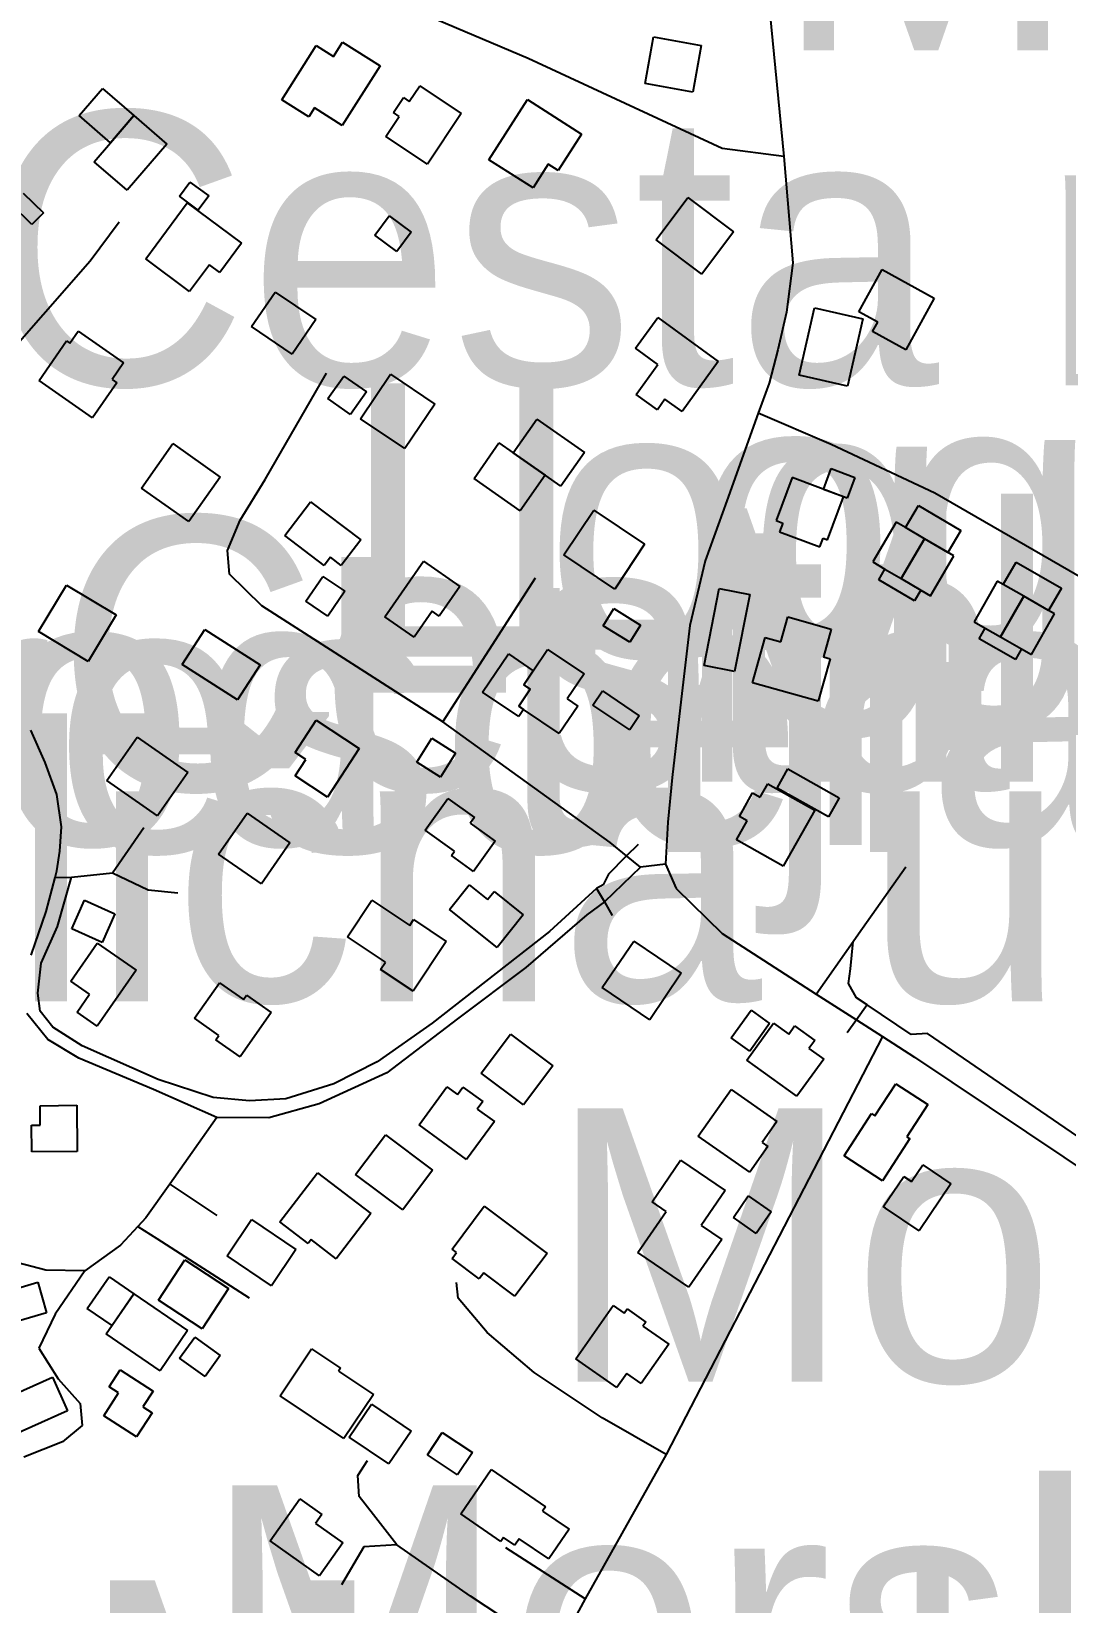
# Model space of a CAD drawing. Extents: x -8864 to 13231, y -7697 to 8949.
# Drawn here: x -3978 to -3743.2, y -3475.7 to -3119 of the extents above; entities that cross this region are included whole.
import ezdxf

# ---------------------------------------------------------------- set-up
doc = ezdxf.new("R2010")
doc.units = 0
for name, color, linetype in [('OSM_BUILDING_BARN', 9, 'CONTINUOUS'), ('OSM_BUILDING_GARAGE', 9, 'CONTINUOUS'), ('OSM_BUILDING_HOUSE', 9, 'CONTINUOUS'), ('OSM_BUILDING_ROOF', 9, 'CONTINUOUS'), ('OSM_BUILDING_SHED', 9, 'CONTINUOUS'), ('OSM_BUILDING_YES', 9, 'CONTINUOUS'), ('OSM_HIGHWAY_FOOTWAY', 8, 'CONTINUOUS'), ('OSM_HIGHWAY_RESIDENTIAL', 8, 'CONTINUOUS'), ('OSM_HIGHWAY_SERVICE', 8, 'CONTINUOUS'), ('OSM_LABELS', 8, 'CONTINUOUS'), ('OSM_LEISURE_SWIMMING_POOL', 3, 'CONTINUOUS')]:
    doc.layers.add(name, color=color, linetype=linetype)

msp = doc.modelspace()

# ---------------------------------------------------------------- linework, layer by layer
at = {"layer": 'OSM_BUILDING_BARN'}
for p, q in [((-3790.115271, -3182.643429), (-3784.870247, -3173.069546)), ((-3784.870247, -3173.069546), (-3773.063202, -3179.541091)), ((-3773.063202, -3179.541091), (-3779.479742, -3191.272156)), ((-3785.850339, -3184.978523), (-3790.115271, -3182.643429)), ((-3787.029513, -3187.135704), (-3785.850339, -3184.978523)), ((-3779.479742, -3191.272156), (-3787.029513, -3187.135704))]:
    msp.add_line(p, q, dxfattribs=at)
at = {"layer": 'OSM_BUILDING_GARAGE'}
for p, q in [((-3798.139774, -3222.96271), (-3796.386328, -3218.248045)), ((-3796.386328, -3218.248045), (-3791.041764, -3220.238434)), ((-3791.041764, -3220.238434), (-3792.79521, -3224.953099)), ((-3793.637477, -3224.641753), (-3798.139774, -3222.96271)), ((-3792.79521, -3224.953099), (-3793.637477, -3224.641753)), ((-3779.556311, -3231.624795), (-3776.616035, -3226.621023)), ((-3776.616035, -3226.621023), (-3766.975912, -3232.280845)), ((-3775.207153, -3234.171158), (-3779.556311, -3231.624795)), ((-3769.908531, -3237.284616), (-3775.207153, -3234.171158)), ((-3766.975912, -3232.280845), (-3769.908531, -3237.284616)), ((-3757.335788, -3244.579004), (-3754.433797, -3239.508515)), ((-3754.433797, -3239.508515), (-3744.150488, -3245.390727)), ((-3752.688008, -3247.236562), (-3757.335788, -3244.579004)), ((-3744.150488, -3245.390727), (-3747.052479, -3250.461215)), ((-3747.052479, -3250.461215), (-3752.688008, -3247.236562)), ((-3890.467503, -3284.909403), (-3887.060152, -3279.483091)), ((-3887.060152, -3279.483091), (-3881.669646, -3282.874536)), ((-3885.076997, -3288.300849), (-3890.467503, -3284.909403)), ((-3881.669646, -3282.874536), (-3885.076997, -3288.300849)), ((-3819.089241, -3347.512147), (-3814.563972, -3341.229634)), ((-3814.563972, -3341.229634), (-3810.390924, -3344.231897)), ((-3810.390924, -3344.231897), (-3814.916193, -3350.52553)), ((-3814.916193, -3350.52553), (-3819.089241, -3347.512147))]:
    msp.add_line(p, q, dxfattribs=at)
at = {"layer": 'OSM_BUILDING_HOUSE'}
for p, q in [((-3838.668109, -3130.848833), (-3836.769181, -3120.218598)), ((-3836.769181, -3120.218598), (-3825.949884, -3122.153389)), ((-3921.133662, -3134.518265), (-3913.338868, -3122.186748)), ((-3913.338868, -3122.186748), (-3909.403186, -3124.677514)), ((-3909.403186, -3124.677514), (-3907.335805, -3121.397264)), ((-3907.335805, -3121.397264), (-3898.844226, -3126.767979)), ((-3825.949884, -3122.153389), (-3827.848813, -3132.783624)), ((-3898.844226, -3126.767979), (-3907.427688, -3140.355999)), ((-3892.213291, -3134.885208), (-3889.831974, -3131.315851)), ((-3889.831974, -3131.315851), (-3880.413903, -3137.609484)), ((-3827.848813, -3132.783624), (-3838.668109, -3130.848833)), ((-3914.992773, -3138.398968), (-3921.133662, -3134.518265)), ((-3895.773782, -3137.431572), (-3893.492005, -3134.029007)), ((-3893.492005, -3134.029007), (-3892.213291, -3134.885208)), ((-3874.112217, -3148.117405), (-3865.383273, -3134.451548)), ((-3865.383273, -3134.451548), (-3853.116809, -3142.290791)), ((-3960.015749, -3144.247821), (-3954.70947, -3138.098742)), ((-3954.70947, -3138.098742), (-3947.220954, -3144.559167)), ((-3913.714059, -3136.37522), (-3914.992773, -3138.398968)), ((-3907.427688, -3140.355999), (-3913.714059, -3136.37522)), ((-3897.504257, -3142.824526), (-3894.487411, -3138.287773)), ((-3894.487411, -3138.287773), (-3895.773782, -3137.431572)), ((-3880.413903, -3137.609484), (-3888.070871, -3149.118159)), ((-3853.116809, -3142.290791), (-3858.415432, -3150.574813)), ((-3963.75235, -3148.573304), (-3960.015749, -3144.247821)), ((-3947.220954, -3144.559167), (-3956.256177, -3155.044849)), ((-3888.070871, -3149.118159), (-3897.504257, -3142.824526)), ((-3956.256177, -3155.044849), (-3963.75235, -3148.573304)), ((-3864.096902, -3154.522232), (-3874.112217, -3148.117405)), ((-3860.658923, -3149.140398), (-3864.096902, -3154.522232)), ((-3858.415432, -3150.574813), (-3860.658923, -3149.140398)), ((-3836.164281, -3166.308895), (-3828.928445, -3156.690534)), ((-3828.928445, -3156.690534), (-3818.553253, -3164.496417)), ((-3952.044845, -3170.656616), (-3942.603802, -3157.924797)), ((-3942.603802, -3157.924797), (-3930.276083, -3167.06502)), ((-3930.276083, -3167.06502), (-3935.222485, -3173.736716)), ((-3825.789088, -3174.125898), (-3836.164281, -3166.308895)), ((-3818.553253, -3164.496417), (-3825.789088, -3174.125898)), ((-3942.083128, -3178.051079), (-3952.044845, -3170.656616)), ((-3937.580831, -3171.990955), (-3942.083128, -3178.051079)), ((-3935.222485, -3173.736716), (-3937.580831, -3171.990955)), ((-3927.994306, -3186.012636), (-3922.68037, -3178.162274)), ((-3922.68037, -3178.162274), (-3913.438409, -3184.422548)), ((-3803.660449, -3197.009814), (-3800.168871, -3181.709392)), ((-3800.168871, -3181.709392), (-3789.204092, -3184.211278)), ((-3913.438409, -3184.422548), (-3918.752345, -3192.27291)), ((-3840.835032, -3190.894093), (-3835.804403, -3183.94441)), ((-3835.804403, -3183.94441), (-3822.04483, -3193.907475)), ((-3789.204092, -3184.211278), (-3792.695669, -3199.522819)), ((-3969.280681, -3189.771024), (-3967.38941, -3187.057868)), ((-3967.38941, -3187.057868), (-3957.060159, -3194.263299)), ((-3918.752345, -3192.27291), (-3927.994306, -3186.012636)), ((-3976.233209, -3198.221839), (-3970.000436, -3189.270647)), ((-3970.000436, -3189.270647), (-3969.280681, -3189.771024)), ((-3835.73549, -3194.596884), (-3840.835032, -3190.894093)), ((-3957.060159, -3194.263299), (-3959.663529, -3197.999449)), ((-3840.666578, -3201.413133), (-3835.73549, -3194.596884)), ((-3822.04483, -3193.907475), (-3830.276072, -3205.293836)), ((-3964.096913, -3206.683773), (-3976.233209, -3198.221839)), ((-3958.583896, -3198.766694), (-3964.096913, -3206.683773)), ((-3959.663529, -3197.999449), (-3958.583896, -3198.766694)), ((-3903.277611, -3206.917282), (-3896.493537, -3196.831902)), ((-3896.493537, -3196.831902), (-3886.43228, -3203.614793)), ((-3792.695669, -3199.522819), (-3803.660449, -3197.009814)), ((-3835.880973, -3204.871295), (-3840.666578, -3201.413133)), ((-3834.150498, -3202.480604), (-3835.880973, -3204.871295)), ((-3830.276072, -3205.293836), (-3834.150498, -3202.480604)), ((-3886.43228, -3203.614793), (-3893.216354, -3213.700172)), ((-3893.216354, -3213.700172), (-3903.277611, -3206.917282)), ((-3868.614514, -3214.678688), (-3863.254636, -3207.017357)), ((-3863.254636, -3207.017357), (-3852.450653, -3214.578612)), ((-3953.009623, -3222.673603), (-3945.888642, -3212.554865)), ((-3945.888642, -3212.554865), (-3935.10763, -3220.160598)), ((-3877.496598, -3220.494182), (-3871.845755, -3212.421431)), ((-3871.845755, -3212.421431), (-3868.614514, -3214.678688)), ((-3861.348051, -3219.771415), (-3868.614514, -3214.678688)), ((-3868.614514, -3214.678688), (-3861.348051, -3219.771415)), ((-3852.450653, -3214.578612), (-3857.810531, -3222.239943)), ((-3935.10763, -3220.160598), (-3942.228611, -3230.268216)), ((-3866.998894, -3227.844167), (-3877.496598, -3220.494182)), ((-3861.348051, -3219.771415), (-3866.998894, -3227.844167)), ((-3857.810531, -3222.239943), (-3861.348051, -3219.771415)), ((-3805.283726, -3220.294032), (-3808.920786, -3230.034707)), ((-3793.637477, -3224.641753), (-3805.283726, -3220.294032)), ((-3942.228611, -3230.268216), (-3953.009623, -3222.673603)), ((-3797.26688, -3234.393548), (-3793.637477, -3224.641753)), ((-3920.413907, -3233.459511), (-3914.632896, -3225.820419)), ((-3914.632896, -3225.820419), (-3903.231669, -3234.438026)), ((-3857.136718, -3237.829471), (-3850.322016, -3227.688494)), ((-3850.322016, -3227.688494), (-3838.759993, -3235.438781)), ((-3808.920786, -3230.034707), (-3807.366421, -3230.62404)), ((-3807.366421, -3230.62404), (-3808.116804, -3232.614429)), ((-3781.654321, -3230.390531), (-3786.9606, -3239.441798)), ((-3779.556311, -3231.624795), (-3781.654321, -3230.390531)), ((-3775.207153, -3234.171158), (-3779.556311, -3231.624795)), ((-3911.485882, -3240.220162), (-3920.413907, -3233.459511)), ((-3903.231669, -3234.438026), (-3907.626769, -3240.253521)), ((-3838.759993, -3235.438781), (-3845.567038, -3245.601997)), ((-3808.116804, -3232.614429), (-3798.951413, -3236.039233)), ((-3798.951413, -3236.039233), (-3798.20103, -3234.037725)), ((-3798.20103, -3234.037725), (-3797.26688, -3234.393548)), ((-3775.207153, -3234.171158), (-3780.521089, -3243.222425)), ((-3780.521089, -3243.222425), (-3775.207153, -3234.171158)), ((-3768.576218, -3238.0741), (-3775.207153, -3234.171158)), ((-3910.09997, -3238.374327), (-3911.485882, -3240.220162)), ((-3907.626769, -3240.253521), (-3910.09997, -3238.374327)), ((-3845.567038, -3245.601997), (-3857.136718, -3237.829471)), ((-3773.882497, -3247.125367), (-3768.576218, -3238.0741)), ((-3897.718652, -3251.928988), (-3888.943766, -3239.297245)), ((-3888.943766, -3239.297245), (-3880.727838, -3245.012664)), ((-3786.9606, -3239.441798), (-3784.204091, -3241.065244)), ((-3784.204091, -3241.065244), (-3780.521089, -3243.222425)), ((-3976.363377, -3255.264836), (-3970.023407, -3244.679079)), ((-3970.023407, -3244.679079), (-3958.729378, -3251.46197)), ((-3880.727838, -3245.012664), (-3885.390932, -3251.728837)), ((-3825.283728, -3262.981764), (-3821.807464, -3245.468563)), ((-3821.807464, -3245.468563), (-3814.893222, -3246.836261)), ((-3780.521089, -3243.222425), (-3776.041763, -3245.857745)), ((-3776.041763, -3245.857745), (-3773.882497, -3247.125367)), ((-3758.698729, -3243.800639), (-3763.966723, -3253.018698)), ((-3757.335788, -3244.579004), (-3758.698729, -3243.800639)), ((-3752.688008, -3247.236562), (-3757.335788, -3244.579004)), ((-3814.893222, -3246.836261), (-3818.361828, -3264.349462)), ((-3757.956003, -3256.465741), (-3752.688008, -3247.236562)), ((-3752.688008, -3247.236562), (-3757.956003, -3256.465741)), ((-3747.052479, -3250.461215), (-3752.688008, -3247.236562)), ((-3958.729378, -3251.46197), (-3965.069348, -3262.036607)), ((-3891.118345, -3256.521339), (-3897.718652, -3251.928988)), ((-3887.006553, -3250.605769), (-3891.118345, -3256.521339)), ((-3885.390932, -3251.728837), (-3887.006553, -3250.605769)), ((-3807.871781, -3257.599929), (-3806.263818, -3251.906749)), ((-3806.263818, -3251.906749), (-3796.378671, -3254.708861)), ((-3763.966723, -3253.018698), (-3761.44758, -3254.464233)), ((-3750.96519, -3260.457639), (-3745.697196, -3251.23958)), ((-3745.697196, -3251.23958), (-3747.052479, -3250.461215)), ((-3965.069348, -3262.036607), (-3976.363377, -3255.264836)), ((-3943.72172, -3262.759374), (-3938.599208, -3254.753339)), ((-3938.599208, -3254.753339), (-3926.072407, -3262.770494)), ((-3814.303635, -3266.851347), (-3811.401644, -3256.599175)), ((-3811.401644, -3256.599175), (-3807.871781, -3257.599929)), ((-3796.378671, -3254.708861), (-3798.162745, -3261.002494)), ((-3761.44758, -3254.464233), (-3757.956003, -3256.465741)), ((-3757.956003, -3256.465741), (-3753.185711, -3259.190017)), ((-3864.035647, -3264.127072), (-3860.781435, -3259.301212)), ((-3860.781435, -3259.301212), (-3852.519566, -3264.860958)), ((-3753.185711, -3259.190017), (-3750.96519, -3260.457639)), ((-3931.187262, -3270.776528), (-3943.72172, -3262.759374)), ((-3926.072407, -3262.770494), (-3931.187262, -3270.776528)), ((-3818.361828, -3264.349462), (-3825.283728, -3262.981764)), ((-3796.631351, -3261.436154), (-3799.357232, -3271.076755)), ((-3798.162745, -3261.002494), (-3796.631351, -3261.436154)), ((-3866.202569, -3267.351725), (-3864.035647, -3264.127072)), ((-3864.724774, -3268.352479), (-3866.202569, -3267.351725)), ((-3852.519566, -3264.860958), (-3856.34805, -3270.554138)), ((-3799.357232, -3271.076755), (-3814.303635, -3266.851347)), ((-3867.312829, -3272.199823), (-3864.724774, -3268.352479)), ((-3856.34805, -3270.554138), (-3853.959076, -3272.166465)), ((-3866.240854, -3272.92259), (-3867.312829, -3272.199823)), ((-3858.139781, -3278.382261), (-3866.240854, -3272.92259)), ((-3853.959076, -3272.166465), (-3858.139781, -3278.382261)), ((-3918.10916, -3282.741102), (-3913.300583, -3275.379998)), ((-3913.300583, -3275.379998), (-3903.537948, -3281.762587)), ((-3960.880987, -3289.090333), (-3954.005029, -3279.205104)), ((-3954.005029, -3279.205104), (-3942.504262, -3287.222258)), ((-3903.537948, -3281.762587), (-3910.766127, -3292.848721)), ((-3918.124473, -3288.033981), (-3915.697214, -3284.33119)), ((-3915.697214, -3284.33119), (-3918.10916, -3282.741102)), ((-3942.504262, -3287.222258), (-3949.38022, -3297.107487)), ((-3910.766127, -3292.848721), (-3918.124473, -3288.033981)), ((-3949.38022, -3297.107487), (-3960.880987, -3289.090333)), ((-3817.243911, -3297.218682), (-3814.250036, -3291.892445)), ((-3814.250036, -3291.892445), (-3812.511904, -3292.859841)), ((-3812.511904, -3292.859841), (-3810.8044, -3289.8131)), ((-3810.8044, -3289.8131), (-3800.161214, -3295.795387)), ((-3888.591545, -3300.365498), (-3883.453719, -3293.171186)), ((-3883.453719, -3293.171186), (-3877.427685, -3297.48555)), ((-3800.161214, -3295.795387), (-3807.289852, -3308.493847)), ((-3935.475164, -3305.758452), (-3929.012683, -3296.473676)), ((-3929.012683, -3296.473676), (-3919.29599, -3303.245447)), ((-3877.427685, -3297.48555), (-3878.338864, -3298.764291)), ((-3878.338864, -3298.764291), (-3872.672707, -3302.822906)), ((-3817.933038, -3302.500441), (-3815.505779, -3298.197197)), ((-3815.505779, -3298.197197), (-3817.243911, -3297.218682)), ((-3881.929982, -3305.135761), (-3888.591545, -3300.365498)), ((-3872.672707, -3302.822906), (-3877.580824, -3309.694753)), ((-3807.289852, -3308.493847), (-3817.933038, -3302.500441)), ((-3925.758471, -3312.530223), (-3935.475164, -3305.758452)), ((-3919.29599, -3303.245447), (-3925.758471, -3312.530223)), ((-3882.61911, -3306.092037), (-3881.929982, -3305.135761)), ((-3877.580824, -3309.694753), (-3882.61911, -3306.092037)), ((-3906.233201, -3324.539275), (-3900.689556, -3316.210775)), ((-3900.689556, -3316.210775), (-3892.098437, -3321.948434)), ((-3892.098437, -3321.948434), (-3891.233199, -3320.647453)), ((-3891.233199, -3320.647453), (-3883.80594, -3325.606747)), ((-3897.611454, -3330.288053), (-3906.233201, -3324.539275)), ((-3969.066286, -3334.613536), (-3963.040252, -3325.984809)), ((-3963.040252, -3325.984809), (-3954.211767, -3332.145008)), ((-3883.80594, -3325.606747), (-3891.33274, -3336.904151)), ((-3848.377146, -3336.070189), (-3841.248508, -3325.517791)), ((-3841.248508, -3325.517791), (-3830.467496, -3332.812178)), ((-3898.729372, -3331.967096), (-3897.611454, -3330.288053)), ((-3964.786041, -3337.604679), (-3969.066286, -3334.613536)), ((-3954.211767, -3332.145008), (-3963.078537, -3344.865708)), ((-3940.957554, -3343.053231), (-3935.314368, -3334.969359)), ((-3935.314368, -3334.969359), (-3929.870263, -3338.772226)), ((-3891.33274, -3336.904151), (-3898.729372, -3331.967096)), ((-3830.467496, -3332.812178), (-3837.596134, -3343.364576)), ((-3967.634433, -3341.685533), (-3964.786041, -3337.604679)), ((-3929.870263, -3338.772226), (-3929.188793, -3337.793711)), ((-3929.188793, -3337.793711), (-3923.553264, -3341.730011)), ((-3837.596134, -3343.364576), (-3848.377146, -3336.070189)), ((-3963.078537, -3344.865708), (-3967.634433, -3341.685533)), ((-3923.553264, -3341.730011), (-3930.590018, -3351.815391)), ((-3935.413909, -3346.922814), (-3940.957554, -3343.053231)), ((-3815.574692, -3352.538158), (-3809.51803, -3344.131821)), ((-3809.51803, -3344.131821), (-3806.05708, -3346.622588)), ((-3806.05708, -3346.622588), (-3804.724767, -3344.776752)), ((-3804.724767, -3344.776752), (-3800.138243, -3348.079241)), ((-3936.126007, -3347.945807), (-3935.413909, -3346.922814)), ((-3930.590018, -3351.815391), (-3936.126007, -3347.945807)), ((-3875.850349, -3355.540421), (-3869.18113, -3346.678185)), ((-3869.18113, -3346.678185), (-3859.63289, -3353.872497)), ((-3800.138243, -3348.079241), (-3801.470556, -3349.925077)), ((-3804.173466, -3360.755463), (-3815.574692, -3352.538158)), ((-3798.116803, -3352.349126), (-3804.173466, -3360.755463)), ((-3801.470556, -3349.925077), (-3798.116803, -3352.349126)), ((-3866.302109, -3362.734733), (-3875.850349, -3355.540421)), ((-3859.63289, -3353.872497), (-3866.302109, -3362.734733)), ((-3889.962143, -3367.204769), (-3883.660457, -3358.598281)), ((-3883.660457, -3358.598281), (-3881.256169, -3360.355161)), ((-3881.256169, -3360.355161), (-3880.008083, -3358.664998)), ((-3880.008083, -3358.664998), (-3875.5211, -3361.956368)), ((-3826.59307, -3369.80673), (-3819.150496, -3359.187614)), ((-3819.150496, -3359.187614), (-3808.744676, -3366.493121)), ((-3786.470554, -3365.214379), (-3781.761518, -3357.908873)), ((-3781.761518, -3357.908873), (-3774.479741, -3362.612418)), ((-3976.034128, -3362.890405), (-3967.665061, -3362.80145)), ((-3975.995843, -3367.327083), (-3976.034128, -3362.890405)), ((-3967.665061, -3362.80145), (-3967.56552, -3373.287131)), ((-3875.5211, -3361.956368), (-3876.769186, -3363.65765)), ((-3876.769186, -3363.65765), (-3872.879446, -3366.504241)), ((-3774.479741, -3362.612418), (-3779.204091, -3369.951283)), ((-3977.956027, -3367.338203), (-3975.995843, -3367.327083)), ((-3977.902428, -3373.387207), (-3977.956027, -3367.338203)), ((-3879.181131, -3375.110728), (-3889.962143, -3367.204769)), ((-3872.879446, -3366.504241), (-3879.181131, -3375.110728)), ((-3808.744676, -3366.493121), (-3812.060143, -3371.218906)), ((-3793.461366, -3374.299005), (-3787.266879, -3364.702883)), ((-3787.266879, -3364.702883), (-3786.470554, -3365.214379)), ((-3904.372558, -3378.502173), (-3897.626768, -3369.495384)), ((-3897.626768, -3369.495384), (-3886.945297, -3377.512538)), ((-3814.893222, -3378.024035), (-3826.59307, -3369.80673)), ((-3778.560905, -3370.362705), (-3784.732422, -3379.936588)), ((-3779.204091, -3369.951283), (-3778.560905, -3370.362705)), ((-3967.56552, -3373.287131), (-3977.902428, -3373.387207)), ((-3810.758459, -3372.130704), (-3814.893222, -3378.024035)), ((-3812.060143, -3371.218906), (-3810.758459, -3372.130704)), ((-3784.732422, -3379.936588), (-3793.461366, -3374.299005)), ((-3886.945297, -3377.512538), (-3893.698743, -3386.519327)), ((-3837.060146, -3384.729089), (-3830.597664, -3375.255281)), ((-3830.597664, -3375.255281), (-3820.498123, -3382.149367)), ((-3921.562452, -3389.265842), (-3913.040246, -3378.13523)), ((-3913.040246, -3378.13523), (-3900.95755, -3387.397767)), ((-3893.698743, -3386.519327), (-3904.372558, -3378.502173)), ((-3833.905475, -3386.886271), (-3837.060146, -3384.729089)), ((-3820.498123, -3382.149367), (-3825.9116, -3390.088685)), ((-3933.576236, -3397.005009), (-3928.024934, -3388.754345)), ((-3928.024934, -3388.754345), (-3917.95602, -3395.537236)), ((-3900.95755, -3387.397767), (-3908.798286, -3397.63882)), ((-3882.481284, -3395.481638), (-3875.19185, -3385.729843)), ((-3875.19185, -3385.729843), (-3860.91926, -3396.415676)), ((-3840.276073, -3396.215525), (-3833.905475, -3386.886271)), ((-3915.184197, -3394.158419), (-3921.562452, -3389.265842)), ((-3825.9116, -3390.088685), (-3821.271477, -3393.25774)), ((-3917.95602, -3395.537236), (-3923.514979, -3403.7879)), ((-3914.49507, -3393.268859), (-3915.184197, -3394.158419)), ((-3908.798286, -3397.63882), (-3914.49507, -3393.268859)), ((-3881.493535, -3396.226645), (-3882.481284, -3395.481638)), ((-3821.271477, -3393.25774), (-3828.698736, -3404.132604)), ((-3923.514979, -3403.7879), (-3933.576236, -3397.005009)), ((-3882.496598, -3397.572103), (-3881.493535, -3396.226645)), ((-3876.294454, -3402.208932), (-3882.496598, -3397.572103)), ((-3860.91926, -3396.415676), (-3868.208695, -3406.167471)), ((-3828.698736, -3404.132604), (-3840.276073, -3396.215525)), ((-3875.291391, -3400.863473), (-3876.294454, -3402.208932)), ((-3868.208695, -3406.167471), (-3875.291391, -3400.863473)), ((-3960.995841, -3414.707241), (-3954.740098, -3405.578138)), ((-3954.740098, -3405.578138), (-3942.542547, -3413.951116)), ((-3854.387866, -3420.344824), (-3845.919259, -3408.224577)), ((-3845.919259, -3408.224577), (-3843.41543, -3409.981457)), ((-3843.41543, -3409.981457), (-3842.764588, -3409.04742)), ((-3842.764588, -3409.04742), (-3838.491999, -3412.038563)), ((-3838.491999, -3412.038563), (-3839.142841, -3412.9726)), ((-3839.142841, -3412.9726), (-3833.292917, -3417.064574)), ((-3948.790633, -3423.0691), (-3960.995841, -3414.707241)), ((-3942.542547, -3413.951116), (-3948.790633, -3423.0691)), ((-3833.292917, -3417.064574), (-3839.52569, -3425.993526)), ((-3921.524168, -3428.784519), (-3914.39553, -3418.098687)), ((-3914.39553, -3418.098687), (-3907.848821, -3422.468647)), ((-3845.038707, -3426.883086), (-3854.387866, -3420.344824)), ((-3907.848821, -3422.468647), (-3908.300583, -3423.146936)), ((-3908.300583, -3423.146936), (-3900.337335, -3428.462054)), ((-3842.810529, -3423.691791), (-3845.038707, -3426.883086)), ((-3839.52569, -3425.993526), (-3842.810529, -3423.691791)), ((-3981.975935, -3428.439815), (-3973.231677, -3424.514634)), ((-3973.231677, -3424.514634), (-3969.793698, -3432.198203)), ((-3907.021869, -3438.480717), (-3921.524168, -3428.784519)), ((-3900.337335, -3428.462054), (-3907.021869, -3438.480717)), ((-3969.793698, -3432.198203), (-3989.847299, -3441.160514)), ((-3880.513443, -3455.582496), (-3873.637485, -3445.485997)), ((-3873.637485, -3445.485997), (-3861.240853, -3453.947931)), ((-3923.767659, -3461.698217), (-3917.037184, -3452.168812)), ((-3917.037184, -3452.168812), (-3912.037183, -3455.704811)), ((-3912.037183, -3455.704811), (-3913.469036, -3457.739678)), ((-3871.37868, -3461.809412), (-3880.513443, -3455.582496)), ((-3861.240853, -3453.947931), (-3861.922323, -3454.948685)), ((-3861.922323, -3454.948685), (-3855.934574, -3459.029539)), ((-3913.469036, -3457.739678), (-3907.282206, -3462.109639)), ((-3855.934574, -3459.029539), (-3860.551726, -3465.80131)), ((-3912.573171, -3469.615296), (-3923.767659, -3461.698217)), ((-3907.282206, -3462.109639), (-3912.573171, -3469.615296)), ((-3870.789093, -3460.942092), (-3871.37868, -3461.809412)), ((-3868.224009, -3462.687852), (-3870.789093, -3460.942092)), ((-3867.23626, -3461.242318), (-3868.224009, -3462.687852)), ((-3860.551726, -3465.80131), (-3867.23626, -3461.242318))]:
    msp.add_line(p, q, dxfattribs=at)
at = {"layer": 'OSM_BUILDING_ROOF'}
for p, q in [((-3785.628287, -3243.489293), (-3784.204091, -3241.065244)), ((-3784.204091, -3241.065244), (-3780.521089, -3243.222425)), ((-3777.465959, -3248.292914), (-3785.628287, -3243.489293)), ((-3780.521089, -3243.222425), (-3776.041763, -3245.857745)), ((-3776.041763, -3245.857745), (-3777.465959, -3248.292914)), ((-3762.825835, -3256.877162), (-3761.44758, -3254.464233)), ((-3761.44758, -3254.464233), (-3757.956003, -3256.465741)), ((-3757.956003, -3256.465741), (-3753.185711, -3259.190017)), ((-3754.563965, -3261.602947), (-3762.825835, -3256.877162)), ((-3753.185711, -3259.190017), (-3754.563965, -3261.602947))]:
    msp.add_line(p, q, dxfattribs=at)
at = {"layer": 'OSM_BUILDING_SHED'}
for p, q in [((-3848.147437, -3253.919377), (-3845.727835, -3250.038674)), ((-3845.727835, -3250.038674), (-3839.717114, -3253.797063)), ((-3842.136716, -3257.666646), (-3848.147437, -3253.919377)), ((-3839.717114, -3253.797063), (-3842.136716, -3257.666646))]:
    msp.add_line(p, q, dxfattribs=at)
at = {"layer": 'OSM_BUILDING_YES'}
for p, q in [((-3967.144387, -3138.087622), (-3961.838108, -3131.938543)), ((-3961.838108, -3131.938543), (-3954.70947, -3138.098742)), ((-3960.015749, -3144.247821), (-3967.144387, -3138.087622)), ((-3954.70947, -3138.098742), (-3960.015749, -3144.247821)), ((-3944.372562, -3156.412546), (-3941.983588, -3153.199013)), ((-3941.983588, -3153.199013), (-3937.741627, -3156.33471)), ((-3979.839641, -3155.67866), (-3975.268431, -3160.148696)), ((-3940.138258, -3159.559363), (-3944.372562, -3156.412546)), ((-3937.741627, -3156.33471), (-3940.138258, -3159.559363)), ((-3977.864143, -3162.806254), (-3982.435353, -3158.336218)), ((-3975.268431, -3160.148696), (-3977.864143, -3162.806254)), ((-3910.658929, -3202.369409), (-3907.067811, -3197.243323)), ((-3907.067811, -3197.243323), (-3901.937642, -3200.834919)), ((-3905.52876, -3205.972125), (-3910.658929, -3202.369409)), ((-3901.937642, -3200.834919), (-3905.52876, -3205.972125)), ((-3915.65893, -3248.359631), (-3911.853416, -3242.710929)), ((-3911.853416, -3242.710929), (-3906.861073, -3246.069016)), ((-3906.861073, -3246.069016), (-3910.666586, -3251.728837)), ((-3910.666586, -3251.728837), (-3915.65893, -3248.359631)), ((-3875.551728, -3268.98629), (-3869.68649, -3260.301966)), ((-3869.68649, -3260.301966), (-3864.035647, -3264.127072)), ((-3864.035647, -3264.127072), (-3866.202569, -3267.351725)), ((-3866.202569, -3267.351725), (-3864.724774, -3268.352479)), ((-3867.328143, -3274.546036), (-3875.551728, -3268.98629)), ((-3864.724774, -3268.352479), (-3867.312829, -3272.199823)), ((-3866.240854, -3272.92259), (-3867.328143, -3274.546036)), ((-3867.312829, -3272.199823), (-3866.240854, -3272.92259)), ((-3808.691077, -3290.791615), (-3806.225533, -3286.410535)), ((-3806.225533, -3286.410535), (-3794.571627, -3292.959916)), ((-3797.037171, -3297.340996), (-3808.691077, -3290.791615)), ((-3794.571627, -3292.959916), (-3797.037171, -3297.340996)), ((-3883.0479, -3318.323479), (-3878.57623, -3312.741494)), ((-3878.57623, -3312.741494), (-3874.410839, -3316.077341)), ((-3968.813606, -3322.749037), (-3965.919272, -3316.266373)), ((-3965.919272, -3316.266373), (-3959.035657, -3319.357592)), ((-3874.410839, -3316.077341), (-3872.956015, -3314.253745)), ((-3872.956015, -3314.253745), (-3866.340394, -3319.546623)), ((-3959.035657, -3319.357592), (-3961.937648, -3325.829136)), ((-3872.266888, -3326.952205), (-3883.0479, -3318.323479)), ((-3866.340394, -3319.546623), (-3872.266888, -3326.952205)), ((-3961.937648, -3325.829136), (-3968.813606, -3322.749037)), ((-3778.201028, -3380.10338), (-3775.635943, -3376.289394)), ((-3775.635943, -3376.289394), (-3769.211747, -3380.637116)), ((-3784.594597, -3385.829919), (-3779.931503, -3378.935833)), ((-3779.931503, -3378.935833), (-3778.201028, -3380.10338)), ((-3769.211747, -3380.637116), (-3776.447582, -3391.334068)), ((-3818.622165, -3388.309566), (-3815.222471, -3383.38363)), ((-3815.222471, -3383.38363), (-3810.008076, -3386.986346)), ((-3813.40777, -3391.912281), (-3818.622165, -3388.309566)), ((-3810.008076, -3386.986346), (-3813.40777, -3391.912281)), ((-3784.043295, -3386.196862), (-3784.594597, -3385.829919)), ((-3776.447582, -3391.334068), (-3784.043295, -3386.196862)), ((-3949.150511, -3407.079269), (-3943.147447, -3397.883449)), ((-3943.147447, -3397.883449), (-3933.231673, -3404.366113)), ((-3984.334282, -3405.289031), (-3976.562458, -3402.998416)), ((-3976.562458, -3402.998416), (-3974.525705, -3409.936979)), ((-3965.306714, -3408.958464), (-3960.360313, -3401.730793)), ((-3960.360313, -3401.730793), (-3954.740098, -3405.578138)), ((-3954.740098, -3405.578138), (-3959.686499, -3412.805808)), ((-3933.231673, -3404.366113), (-3939.227079, -3413.561934)), ((-3974.525705, -3409.936979), (-3982.297528, -3412.216475)), ((-3959.686499, -3412.805808), (-3965.306714, -3408.958464)), ((-3939.227079, -3413.561934), (-3949.150511, -3407.079269)), ((-3944.341934, -3420.200271), (-3940.911612, -3415.418889)), ((-3940.911612, -3415.418889), (-3935.122944, -3419.577579)), ((-3938.553266, -3424.358961), (-3944.341934, -3420.200271)), ((-3935.122944, -3419.577579), (-3938.553266, -3424.358961)), ((-3960.344999, -3426.727413), (-3957.833513, -3422.857829)), ((-3957.833513, -3422.857829), (-3950.360312, -3427.705928)), ((-3958.216361, -3428.10623), (-3960.344999, -3426.727413)), ((-3950.360312, -3427.705928), (-3952.672716, -3431.264166)), ((-3961.562457, -3433.276794), (-3958.216361, -3428.10623)), ((-3952.672716, -3431.264166), (-3950.597678, -3432.609625)), ((-3905.835039, -3438.147132), (-3900.80441, -3430.685952)), ((-3900.80441, -3430.685952), (-3891.776844, -3436.757195)), ((-3954.142854, -3438.080415), (-3961.562457, -3433.276794)), ((-3950.597678, -3432.609625), (-3954.142854, -3438.080415)), ((-3896.81513, -3444.240614), (-3905.835039, -3438.147132)), ((-3891.776844, -3436.757195), (-3896.81513, -3444.240614)), ((-3888.078528, -3442.150149), (-3884.694148, -3437.09078)), ((-3884.694148, -3437.09078), (-3877.864132, -3441.660892)), ((-3881.256169, -3446.720261), (-3888.078528, -3442.150149)), ((-3877.864132, -3441.660892), (-3881.256169, -3446.720261))]:
    msp.add_line(p, q, dxfattribs=at)
at = {"layer": 'OSM_HIGHWAY_FOOTWAY'}
for p, q in [((-3846.960607, -3310.350803), (-3842.871785, -3306.169873)), ((-3842.871785, -3306.169873), (-3840.138247, -3303.534554)), ((-3846.960607, -3310.350803), (-3848.208692, -3312.774852)), ((-3972.060161, -3322.181943), (-3968.890176, -3311.029092)), ((-3849.663516, -3313.575456), (-3860.337331, -3323.382848)), ((-3848.208692, -3312.774852), (-3849.663516, -3313.575456)), ((-3849.663516, -3313.575456), (-3847.902414, -3316.611077)), ((-3847.902414, -3316.611077), (-3846.164282, -3319.702296)), ((-3975.781448, -3330.499323), (-3972.060161, -3322.181943)), ((-3860.337331, -3323.382848), (-3887.01421, -3344.16518)), ((-3792.052484, -3331.844782), (-3791.401642, -3325.606747)), ((-3976.547145, -3337.382289), (-3975.781448, -3330.499323)), ((-3792.488931, -3335.125032), (-3792.052484, -3331.844782)), ((-3790.628288, -3338.405283), (-3792.488931, -3335.125032)), ((-3975.995843, -3341.429785), (-3976.547145, -3337.382289)), ((-3788.216343, -3340.028729), (-3790.628288, -3338.405283)), ((-3973.155107, -3345.04362), (-3975.995843, -3341.429785)), ((-3788.216343, -3340.028729), (-3790.658916, -3343.409054)), ((-3778.277597, -3346.722663), (-3788.216343, -3340.028729)), ((-3966.485888, -3349.313505), (-3973.155107, -3345.04362)), ((-3887.01421, -3344.16518), (-3899.472098, -3352.916221)), ((-3790.658916, -3343.409054), (-3792.818181, -3346.389078)), ((-3949.211766, -3356.963716), (-3966.485888, -3349.313505)), ((-3774.563968, -3346.500273), (-3778.277597, -3346.722663)), ((-3726.355693, -3379.536286), (-3774.563968, -3346.500273)), ((-3899.472098, -3352.916221), (-3909.311303, -3357.953351)), ((-3936.753878, -3361.011211), (-3949.211766, -3356.963716)), ((-3909.311303, -3357.953351), (-3920.245454, -3361.344796)), ((-3928.446067, -3361.778456), (-3936.753878, -3361.011211)), ((-3920.245454, -3361.344796), (-3928.446067, -3361.778456))]:
    msp.add_line(p, q, dxfattribs=at)
at = {"layer": 'OSM_HIGHWAY_RESIDENTIAL'}
for p, q in [((-3811.087708, -3107.186552), (-3807.129055, -3147.372399)), ((-3865.237791, -3125.155652), (-3887.933046, -3115.503933)), ((-3821.171936, -3145.559921), (-3865.237791, -3125.155652)), ((-3807.129055, -3147.372399), (-3821.171936, -3145.559921)), ((-3807.129055, -3147.372399), (-3805.107616, -3171.535056)), ((-3958.055565, -3162.328116), (-3964.655872, -3171.168113)), ((-3964.655872, -3171.168113), (-3987.014221, -3196.676229)), ((-3805.107616, -3171.535056), (-3806.531812, -3182.732385)), ((-3806.531812, -3182.732385), (-3808.545595, -3191.316634)), ((-3808.545595, -3191.316634), (-3810.467494, -3198.84453)), ((-3924.885577, -3220.738811), (-3910.995836, -3196.609512)), ((-3810.467494, -3198.84453), (-3813.024921, -3205.671899)), ((-3813.024921, -3205.671899), (-3820.084646, -3225.564671)), ((-3796.386328, -3212.799494), (-3813.024921, -3205.671899)), ((-3772.871778, -3223.796672), (-3796.386328, -3212.799494)), ((-3930.582362, -3229.934632), (-3924.885577, -3220.738811)), ((-3729.127515, -3249.071279), (-3772.871778, -3223.796672)), ((-3820.084646, -3225.564671), (-3825.038705, -3239.152691)), ((-3933.484353, -3236.839837), (-3930.582362, -3229.934632)), ((-3932.994307, -3242.24391), (-3933.484353, -3236.839837)), ((-3925.689559, -3249.415983), (-3932.994307, -3242.24391)), ((-3825.038705, -3239.152691), (-3828.522626, -3253.85266)), ((-3884.571637, -3275.735822), (-3863.507316, -3243.022275)), ((-3884.571637, -3275.735822), (-3925.689559, -3249.415983)), ((-3828.522626, -3253.85266), (-3830.505781, -3270.565258)), ((-3830.505781, -3270.565258), (-3832.481279, -3288.367566)), ((-3974.854954, -3284.97612), (-3978.132137, -3277.648375)), ((-3846.600729, -3303.112013), (-3884.571637, -3275.735822)), ((-3972.236271, -3292.21491), (-3974.854954, -3284.97612)), ((-3832.481279, -3288.367566), (-3833.507313, -3298.486304)), ((-3971.164296, -3299.576014), (-3972.236271, -3292.21491)), ((-3971.516516, -3305.113522), (-3971.164296, -3299.576014)), ((-3833.507313, -3298.486304), (-3834.035643, -3308.071307)), ((-3842.871785, -3306.169873), (-3846.600729, -3303.112013)), ((-3972.197986, -3309.53908), (-3971.516516, -3305.113522)), ((-3839.717114, -3308.760715), (-3842.871785, -3306.169873)), ((-3972.596149, -3311.06245), (-3972.197986, -3309.53908)), ((-3839.717114, -3308.760715), (-3847.902414, -3316.611077)), ((-3834.035643, -3308.071307), (-3839.717114, -3308.760715)), ((-3834.035643, -3308.071307), (-3831.570099, -3313.564336)), ((-3974.648216, -3318.834976), (-3972.596149, -3311.06245)), ((-3831.570099, -3313.564336), (-3821.18725, -3323.827628)), ((-3847.902414, -3316.611077), (-3851.861066, -3319.557743)), ((-3978.078538, -3328.742444), (-3974.648216, -3318.834976)), ((-3851.861066, -3319.557743), (-3865.758465, -3331.555675)), ((-3821.18725, -3323.827628), (-3799.793679, -3337.549082)), ((-3865.758465, -3331.555675), (-3881.271483, -3343.153306)), ((-3799.793679, -3337.549082), (-3790.658916, -3343.409054)), ((-3974.227083, -3347.901329), (-3979.05863, -3341.985759)), ((-3881.271483, -3343.153306), (-3897.305176, -3355.451465)), ((-3790.658916, -3343.409054), (-3784.747736, -3347.200801)), ((-3967.2133, -3352.071139), (-3974.227083, -3347.901329)), ((-3784.747736, -3347.200801), (-3833.913132, -3442.083432)), ((-3784.747736, -3347.200801), (-3777.511901, -3351.882108)), ((-3950.245457, -3359.220973), (-3967.2133, -3352.071139)), ((-3777.511901, -3351.882108), (-3729.885555, -3383.806171)), ((-3897.305176, -3355.451465), (-3912.619113, -3362.456745)), ((-3935.880984, -3365.581323), (-3950.245457, -3359.220973)), ((-3912.619113, -3362.456745), (-3924.058624, -3365.614681)), ((-3935.880984, -3365.581323), (-3946.562455, -3380.714952)), ((-3924.058624, -3365.614681), (-3935.880984, -3365.581323)), ((-3946.562455, -3380.714952), (-3951.975932, -3388.387402)), ((-3951.975932, -3388.387402), (-3953.798291, -3390.322194)), ((-3953.798291, -3390.322194), (-3957.756943, -3394.525362)), ((-3957.756943, -3394.525362), (-3965.888644, -3400.407574)), ((-3974.709472, -3400.27414), (-3988.193394, -3396.715902)), ((-3965.888644, -3400.407574), (-3974.709472, -3400.27414)), ((-3833.913132, -3442.083432), (-3852.274543, -3474.852577)), ((-3852.274543, -3474.852577), (-3858.913135, -3487.006183))]:
    msp.add_line(p, q, dxfattribs=at)
at = {"layer": 'OSM_HIGHWAY_SERVICE'}
for p, q in [((-3956.723253, -3305.880767), (-3952.496606, -3299.765046)), ((-3959.602273, -3310.039457), (-3956.723253, -3305.880767)), ((-3968.890176, -3311.029092), (-3959.602273, -3310.039457)), ((-3959.602273, -3310.039457), (-3951.508857, -3313.875682)), ((-3790.176527, -3323.872106), (-3779.479742, -3308.66064)), ((-3972.596149, -3311.06245), (-3968.890176, -3311.029092)), ((-3951.508857, -3313.875682), (-3944.73244, -3314.531732)), ((-3791.401642, -3325.606747), (-3790.176527, -3323.872106)), ((-3799.793679, -3337.549082), (-3791.401642, -3325.606747)), ((-3946.562455, -3380.714952), (-3943.637493, -3382.660863)), ((-3943.637493, -3382.660863), (-3935.880984, -3387.809189)), ((-3953.798291, -3390.322194), (-3949.518045, -3393.068709)), ((-3949.518045, -3393.068709), (-3928.553265, -3406.512175)), ((-3965.888644, -3400.407574), (-3972.588492, -3410.226086)), ((-3881.133658, -3406.567773), (-3881.439936, -3403.009535)), ((-3874.487409, -3414.362537), (-3881.133658, -3406.567773)), ((-3972.588492, -3410.226086), (-3976.286808, -3417.931894)), ((-3863.867193, -3423.436043), (-3874.487409, -3414.362537)), ((-3976.286808, -3417.931894), (-3971.876394, -3424.914936)), ((-3848.377146, -3433.743813), (-3863.867193, -3423.436043)), ((-3971.876394, -3424.914936), (-3966.945306, -3430.474682)), ((-3966.945306, -3430.474682), (-3966.432289, -3435.500693)), ((-3833.913132, -3442.083432), (-3848.377146, -3433.743813)), ((-3966.432289, -3435.500693), (-3970.9499, -3439.214603)), ((-3970.9499, -3439.214603), (-3979.678845, -3442.695004)), ((-3903.851884, -3446.875934), (-3901.661991, -3443.484488)), ((-3903.537948, -3451.635076), (-3903.851884, -3446.875934)), ((-3900.329678, -3455.771528), (-3903.537948, -3451.635076)), ((-3895.04637, -3462.576657), (-3900.329678, -3455.771528)), ((-3902.4966, -3463.021437), (-3907.565514, -3471.705761)), ((-3895.04637, -3462.576657), (-3902.4966, -3463.021437)), ((-3878.308236, -3474.263244), (-3895.04637, -3462.576657)), ((-3852.274543, -3474.852577), (-3870.283733, -3463.277185)), ((-3858.913135, -3487.006183), (-3878.308236, -3474.263244))]:
    msp.add_line(p, q, dxfattribs=at)
at = {"layer": 'OSM_LEISURE_SWIMMING_POOL'}
for p, q in [((-3900.054027, -3165.274782), (-3896.799816, -3160.849224)), ((-3896.799816, -3160.849224), (-3891.769187, -3164.552015)), ((-3895.023399, -3168.977573), (-3900.054027, -3165.274782)), ((-3891.769187, -3164.552015), (-3895.023399, -3168.977573)), ((-3850.490469, -3271.944075), (-3848.346518, -3268.741661)), ((-3848.346518, -3268.741661), (-3839.977451, -3274.345885)), ((-3842.129059, -3277.548299), (-3850.490469, -3271.944075)), ((-3839.977451, -3274.345885), (-3842.129059, -3277.548299))]:
    msp.add_line(p, q, dxfattribs=at)

# ---------------------------------------------------------------- texts
at = {"layer": 'OSM_LABELS'}
for s, p in [('Koropčeva ulica', (-3912.771889, -3101.507222)), ('Mlinska ulica', (-3809.499048, -3123.313664)), ('Cesta na Bukovec', (-3988.680589, -3199.30536)), ('Log', (-3907.698181, -3260.932376)), ('Log', (-3874.039476, -3259.379048)), ('Mlinska ulica', (-3832.575028, -3289.292123)), ('Cesta na Bukovec', (-3972.589087, -3291.239626)), ('Pod terasami', (-4042.365069, -3303.691605)), ('Kompresorji', (-4217.317462, -3305.304777)), ('Cvetlična ulica', (-4153.349244, -3339.188912)), ('Morska cesta', (-3860.737411, -3425.51874)), ('Morska cesta', (-3939.185218, -3511.132437)), ('Morska cesta', (-3966.949134, -3532.712857))]:
    msp.add_text(s, height=62.042552, dxfattribs=at).set_placement(p)

doc.saveas('drawing.dxf')
